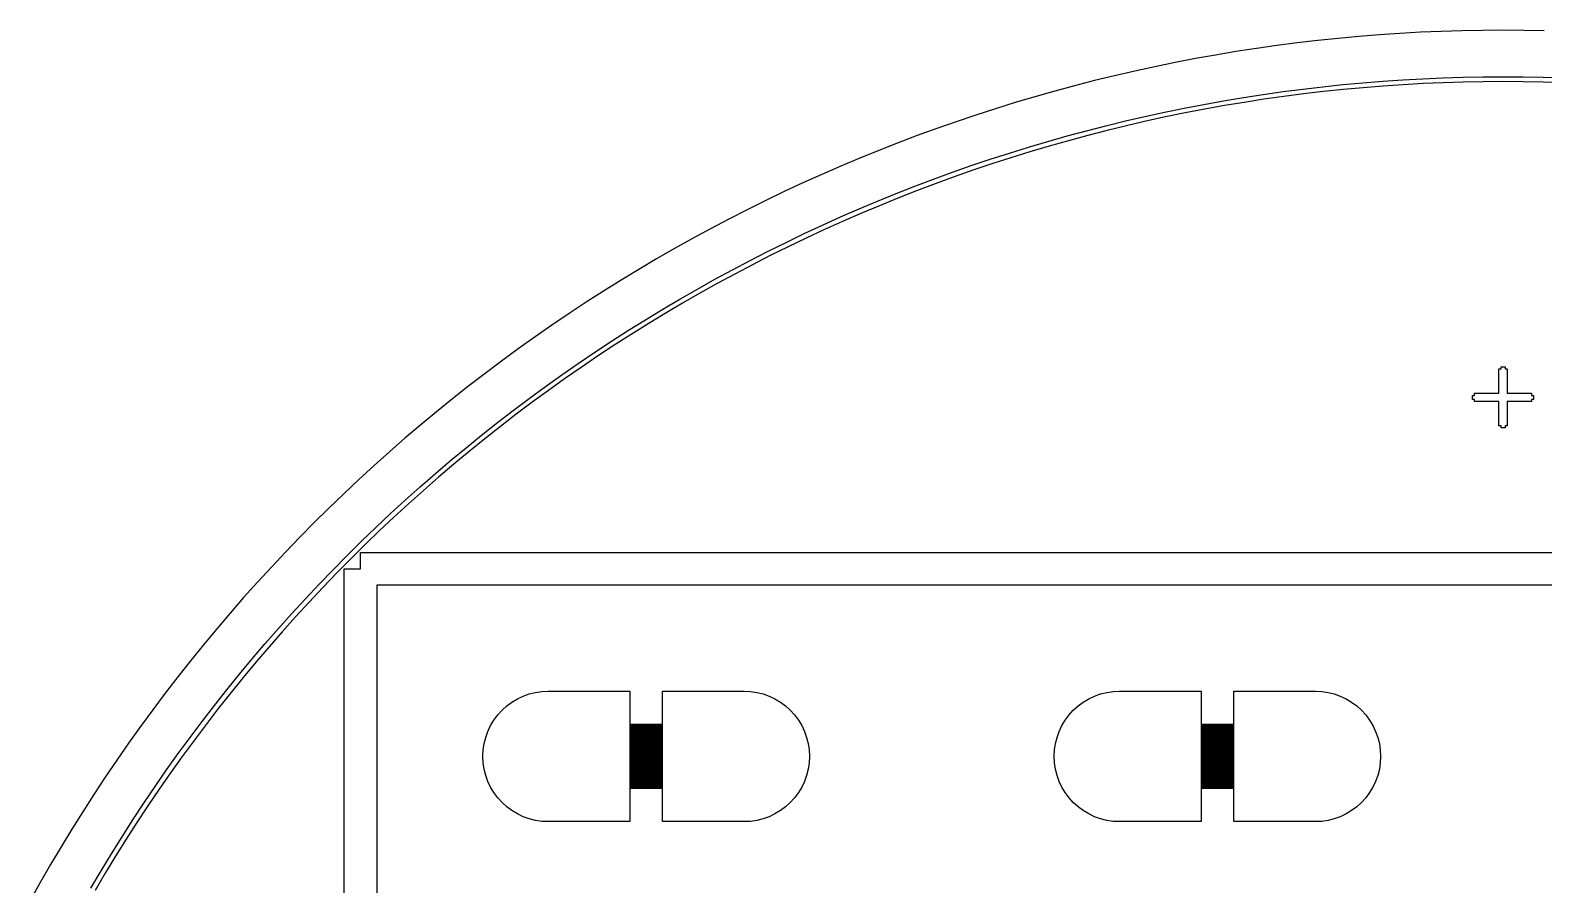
# Model space of a CAD drawing. Extents: x -17 to 84, y -19 to 84.
# Drawn here: x -12.87 to 33.5, y 57.57 to 83.75 of the extents above; entities that cross this region are included whole.
import ezdxf

# ---------------------------------------------------------------- set-up
doc = ezdxf.new("R2010")
doc.units = 0

msp = doc.modelspace()

# ---------------------------------------------------------------- linework, layer by layer
for p, q in [((27.2021, 83.502), (26.5736, 83.4362)), ((27.8315, 83.5601), (27.2021, 83.502)), ((28.4614, 83.6105), (27.8315, 83.5601)), ((29.092, 83.6531), (28.4614, 83.6105)), ((29.723, 83.688), (29.092, 83.6531)), ((30.3544, 83.7151), (29.723, 83.688)), ((30.9861, 83.7345), (30.3544, 83.7151)), ((31.618, 83.7461), (30.9861, 83.7345)), ((32.25, 83.75), (31.618, 83.7461)), ((32.882, 83.7461), (32.25, 83.75)), ((33.5139, 83.7345), (32.882, 83.7461)), ((23.4455, 82.9918), (22.8235, 82.8799)), ((24.0688, 83.096), (23.4455, 82.9918)), ((24.6934, 83.1926), (24.0688, 83.096)), ((25.3191, 83.2815), (24.6934, 83.1926)), ((25.9459, 83.3627), (25.3191, 83.2815)), ((26.5736, 83.4362), (25.9459, 83.3627)), ((21.5838, 82.6333), (20.9663, 82.4987)), ((22.2029, 82.7604), (21.5838, 82.6333)), ((22.8235, 82.8799), (22.2029, 82.7604)), ((19.7365, 82.2066), (19.1244, 82.0493)), ((20.3505, 82.3564), (19.7365, 82.2066)), ((20.9663, 82.4987), (20.3505, 82.3564)), ((26.7306, 82.0199), (27.3418, 82.0839)), ((27.3418, 82.0839), (27.9537, 82.1404)), ((27.9537, 82.1404), (28.5663, 82.1893)), ((28.5663, 82.1893), (29.1794, 82.2308)), ((29.1886, 82.081), (28.5773, 82.0397)), ((29.1794, 82.2308), (29.7929, 82.2647)), ((29.8003, 82.1149), (29.1886, 82.081)), ((29.7929, 82.2647), (30.4069, 82.2911)), ((30.4124, 82.1412), (29.8003, 82.1149)), ((30.4069, 82.2911), (31.0211, 82.3099)), ((31.0248, 82.16), (30.4124, 82.1412)), ((31.0211, 82.3099), (31.6355, 82.3212)), ((31.6373, 82.1712), (31.0248, 82.16)), ((31.6355, 82.3212), (32.25, 82.325)), ((32.25, 82.175), (31.6373, 82.1712)), ((32.25, 82.325), (32.8645, 82.3212)), ((32.8627, 82.1712), (32.25, 82.175)), ((33.4752, 82.16), (32.8627, 82.1712)), ((32.8645, 82.3212), (33.4789, 82.3099)), ((34.0876, 82.1412), (33.4752, 82.16)), ((33.4789, 82.3099), (34.0931, 82.2911)), ((17.9062, 81.7122), (17.3004, 81.5324)), ((18.5143, 81.8845), (17.9062, 81.7122)), ((19.1244, 82.0493), (18.5143, 81.8845)), ((23.6891, 81.5878), (24.2952, 81.6891)), ((24.2952, 81.6891), (24.9025, 81.783)), ((24.9245, 81.6346), (24.319, 81.541)), ((24.9025, 81.783), (25.5109, 81.8694)), ((25.5311, 81.7208), (24.9245, 81.6346)), ((25.5109, 81.8694), (26.1203, 81.9484)), ((26.1387, 81.7995), (25.5311, 81.7208)), ((26.1203, 81.9484), (26.7306, 82.0199)), ((26.7472, 81.8708), (26.1387, 81.7995)), ((27.3565, 81.9346), (26.7472, 81.8708)), ((27.9666, 81.9909), (27.3565, 81.9346)), ((28.5773, 82.0397), (27.9666, 81.9909)), ((16.0954, 81.1507), (15.4965, 80.9488)), ((16.6967, 81.3453), (16.0954, 81.1507)), ((17.3004, 81.5324), (16.6967, 81.3453)), ((21.2785, 81.1083), (21.8789, 81.2392)), ((21.8789, 81.2392), (22.4809, 81.3628)), ((22.5101, 81.2157), (21.91, 81.0925)), ((22.4809, 81.3628), (23.0843, 81.479)), ((23.1117, 81.3315), (22.5101, 81.2157)), ((23.0843, 81.479), (23.6891, 81.5878)), ((23.7147, 81.44), (23.1117, 81.3315)), ((24.319, 81.541), (23.7147, 81.44)), ((14.9002, 80.7395), (14.3064, 80.5229)), ((15.4965, 80.9488), (14.9002, 80.7395)), ((19.4876, 80.6713), (20.0828, 80.8243)), ((20.1192, 80.6788), (19.5258, 80.5263)), ((20.0828, 80.8243), (20.6798, 80.97)), ((20.7144, 80.824), (20.1192, 80.6788)), ((20.6798, 80.97), (21.2785, 81.1083)), ((21.3114, 80.9619), (20.7144, 80.824)), ((21.91, 81.0925), (21.3114, 80.9619)), ((13.7154, 80.2991), (13.1272, 80.0681)), ((14.3064, 80.5229), (13.7154, 80.2991)), ((17.714, 80.1688), (18.3031, 80.3436)), ((18.3031, 80.3436), (18.8944, 80.5111)), ((18.9344, 80.3665), (18.3449, 80.1995)), ((18.8944, 80.5111), (19.4876, 80.6713)), ((19.5258, 80.5263), (18.9344, 80.3665)), ((12.5418, 79.8298), (11.9594, 79.5844)), ((13.1272, 80.0681), (12.5418, 79.8298)), ((15.9601, 79.6013), (16.5424, 79.7976)), ((16.5424, 79.7976), (17.1271, 79.9868)), ((17.1724, 79.8438), (16.5894, 79.6552)), ((17.1271, 79.9868), (17.714, 80.1688)), ((17.7575, 80.0252), (17.1724, 79.8438)), ((18.3449, 80.1995), (17.7575, 80.0252)), ((11.3801, 79.3318), (10.8039, 79.0721)), ((11.9594, 79.5844), (11.3801, 79.3318)), ((14.8029, 79.1872), (15.3802, 79.3978)), ((15.3802, 79.3978), (15.9601, 79.6013)), ((16.0089, 79.4594), (15.4308, 79.2566)), ((16.5894, 79.6552), (16.0089, 79.4594)), ((10.8039, 79.0721), (10.2309, 78.8055)), ((13.6563, 78.7449), (14.2283, 78.9696)), ((14.2822, 78.8297), (13.712, 78.6057)), ((14.2283, 78.9696), (14.8029, 79.1872)), ((14.8552, 79.0466), (14.2822, 78.8297)), ((15.4308, 79.2566), (14.8552, 79.0466)), ((9.66127, 78.5317), (9.09502, 78.2511)), ((10.2309, 78.8055), (9.66127, 78.5317)), ((12.5209, 78.2746), (13.0871, 78.5133)), ((13.1445, 78.3747), (12.58, 78.1367)), ((13.0871, 78.5133), (13.6563, 78.7449)), ((13.712, 78.6057), (13.1445, 78.3747)), ((8.53226, 77.9634), (7.97307, 77.6689)), ((9.09502, 78.2511), (8.53226, 77.9634)), ((11.3973, 77.7766), (11.9576, 78.0291)), ((12.0183, 77.8919), (11.4598, 77.6402)), ((11.9576, 78.0291), (12.5209, 78.2746)), ((12.58, 78.1367), (12.0183, 77.8919)), ((7.97307, 77.6689), (7.41754, 77.3676)), ((10.2863, 77.2511), (10.8402, 77.5173)), ((10.8402, 77.5173), (11.3973, 77.7766)), ((11.4598, 77.6402), (10.9043, 77.3817)), ((6.86575, 77.0595), (6.31778, 76.7446)), ((7.41754, 77.3676), (6.86575, 77.0595)), ((9.18854, 76.6985), (9.73572, 76.9782)), ((9.73572, 76.9782), (10.2863, 77.2511)), ((10.3521, 77.1163), (9.80316, 76.8442)), ((10.9043, 77.3817), (10.3521, 77.1163)), ((6.31778, 76.7446), (5.77371, 76.423)), ((8.64482, 76.4122), (9.18854, 76.6985)), ((9.25761, 76.5654), (8.71553, 76.2799)), ((9.80316, 76.8442), (9.25761, 76.5654)), ((5.23364, 76.0948), (4.69763, 75.7599)), ((5.77371, 76.423), (5.23364, 76.0948)), ((7.56813, 75.8196), (8.10466, 76.1192)), ((8.10466, 76.1192), (8.64482, 76.4122)), ((8.71553, 76.2799), (8.17699, 75.9878)), ((4.69763, 75.7599), (4.16577, 75.4186)), ((7.03532, 75.5134), (7.56813, 75.8196)), ((7.64206, 75.6891), (7.11086, 75.3838)), ((8.17699, 75.9878), (7.64206, 75.6891)), ((4.16577, 75.4186), (3.63814, 75.0707)), ((5.98119, 74.8816), (6.50632, 75.2008)), ((6.50632, 75.2008), (7.03532, 75.5134)), ((7.11086, 75.3838), (6.58342, 75.0721)), ((3.11482, 74.7163), (2.59589, 74.3556)), ((3.63814, 75.0707), (3.11482, 74.7163)), ((5.46001, 74.556), (5.98119, 74.8816)), ((6.05986, 74.7539), (5.54025, 74.4293)), ((6.58342, 75.0721), (6.05986, 74.7539)), ((2.59589, 74.3556), (2.08142, 73.9885)), ((4.42982, 73.8858), (4.94286, 74.2241)), ((4.94286, 74.2241), (5.46001, 74.556)), ((5.54025, 74.4293), (5.02466, 74.0984)), ((2.08142, 73.9885), (1.57149, 73.6152)), ((3.92099, 73.5413), (4.42982, 73.8858)), ((4.51317, 73.7611), (4.00584, 73.4176)), ((5.02466, 74.0984), (4.51317, 73.7611)), ((1.57149, 73.6152), (1.06619, 73.2356)), ((3.41641, 73.1906), (3.92099, 73.5413)), ((4.00584, 73.4176), (3.50278, 73.0679)), ((32.125, 72.625), (32.125, 73.375)), ((32.125, 73.375), (32.1875, 73.375)), ((32.1875, 73.375), (32.1875, 73.4375)), ((32.1875, 73.4375), (32.3125, 73.4375)), ((32.3125, 73.4375), (32.3125, 73.375)), ((32.3125, 73.375), (32.375, 73.375)), ((32.375, 73.375), (32.375, 72.625)), ((0.56558, 72.8498), (0.06975, 72.458)), ((1.06619, 73.2356), (0.56558, 72.8498)), ((2.42036, 72.4706), (2.91618, 72.8336)), ((2.91618, 72.8336), (3.41641, 73.1906)), ((3.50278, 73.0679), (3.00404, 72.7121)), ((0.06975, 72.458), (-0.42125, 72.06)), ((1.92905, 72.1015), (2.42036, 72.4706)), ((2.50972, 72.3501), (2.01987, 71.9821)), ((3.00404, 72.7121), (2.50972, 72.3501)), ((31.3125, 72.4375), (31.3125, 72.5625)), ((31.3125, 72.5625), (31.375, 72.5625)), ((31.375, 72.4375), (31.3125, 72.4375)), ((31.375, 72.5625), (31.375, 72.625)), ((31.375, 72.625), (32.125, 72.625)), ((31.375, 72.375), (31.375, 72.4375)), ((32.125, 72.375), (31.375, 72.375)), ((32.125, 71.625), (32.125, 72.375)), ((32.375, 72.625), (33.125, 72.625)), ((33.125, 72.375), (32.375, 72.375)), ((32.375, 72.375), (32.375, 71.625)), ((33.125, 72.625), (33.125, 72.5625)), ((33.125, 72.5625), (33.1875, 72.5625)), ((33.1875, 72.4375), (33.125, 72.4375)), ((33.125, 72.4375), (33.125, 72.375)), ((33.1875, 72.5625), (33.1875, 72.4375)), ((-0.42125, 72.06), (-0.90732, 71.6561)), ((1.44229, 71.7264), (1.92905, 72.1015)), ((2.01987, 71.9821), (1.53458, 71.6082)), ((-0.90732, 71.6561), (-1.3884, 71.2462)), ((0.96018, 71.3454), (1.44229, 71.7264)), ((1.53458, 71.6082), (1.05389, 71.2283)), ((32.1875, 71.625), (32.125, 71.625)), ((32.1875, 71.5625), (32.1875, 71.625)), ((32.3125, 71.5625), (32.1875, 71.5625)), ((32.375, 71.625), (32.3125, 71.625)), ((32.3125, 71.625), (32.3125, 71.5625)), ((-1.3884, 71.2462), (-1.86441, 70.8305)), ((0.01015, 70.5658), (0.48276, 70.9585)), ((0.48276, 70.9585), (0.96018, 71.3454)), ((1.05389, 71.2283), (0.57793, 70.8425)), ((-1.86441, 70.8305), (-2.33528, 70.409)), ((-0.45763, 70.1672), (0.01015, 70.5658)), ((0.57793, 70.8425), (0.10672, 70.451)), ((-2.33528, 70.409), (-2.80095, 69.9817)), ((-0.92047, 69.763), (-0.45763, 70.1672)), ((-0.35965, 70.0536), (-0.82111, 69.6506)), ((0.10672, 70.451), (-0.35965, 70.0536)), ((-3.26134, 69.5487), (-3.71637, 69.1101)), ((-2.80095, 69.9817), (-3.26134, 69.5487)), ((-1.37831, 69.3531), (-0.92047, 69.763)), ((-0.82111, 69.6506), (-1.27757, 69.242)), ((-3.71637, 69.1101), (-4.166, 68.666)), ((-1.83109, 68.9377), (-1.37831, 69.3531)), ((-1.27757, 69.242), (-1.729, 68.8278)), ((-4.166, 68.666), (-4.61014, 68.2164)), ((-2.27873, 68.5167), (-1.83109, 68.9377)), ((-1.729, 68.8278), (-2.17531, 68.408)), ((-4.61014, 68.2164), (-5.04872, 67.7613)), ((-2.72119, 68.0902), (-2.27873, 68.5167)), ((-2.17531, 68.408), (-2.61642, 67.9828)), ((-5.04872, 67.7613), (-5.48169, 67.3009)), ((-3.15837, 67.6584), (-2.72119, 68.0902)), ((-2.61642, 67.9828), (-3.05231, 67.5523)), ((-2.75, 67.25), (-2.75, 67.75)), ((-2.75, 67.75), (67.25, 67.75)), ((-5.48169, 67.3009), (-5.90898, 66.8353)), ((-3.59021, 67.2212), (-3.15837, 67.6584)), ((-3.05231, 67.5523), (-3.48285, 67.1164)), ((-3.25, -2.75), (-3.25, 67.25)), ((-3.25, 67.25), (-2.75, 67.25)), ((-5.90898, 66.8353), (-6.33052, 66.3644)), ((-4.43765, 66.3311), (-4.01666, 66.7787)), ((-4.01666, 66.7787), (-3.59021, 67.2212)), ((-3.48285, 67.1164), (-3.90804, 66.6753)), ((-6.33052, 66.3644), (-6.74625, 65.8884)), ((-4.85312, 65.8783), (-4.43765, 66.3311)), ((-3.90804, 66.6753), (-4.32776, 66.229)), ((66.75, 66.75), (-2.25, 66.75)), ((-2.25, 66.75), (-2.25, -2.25)), ((-6.74625, 65.8884), (-7.15611, 65.4073)), ((-5.263, 65.4205), (-4.85312, 65.8783)), ((-4.32776, 66.229), (-4.74197, 65.7776)), ((-7.15611, 65.4073), (-7.56003, 64.9212)), ((-5.66722, 64.9576), (-5.263, 65.4205)), ((-4.74197, 65.7776), (-5.15063, 65.3211)), ((-7.56003, 64.9212), (-7.95796, 64.4303)), ((-6.06575, 64.4899), (-5.66722, 64.9576)), ((-5.15063, 65.3211), (-5.55365, 64.8596)), ((-6.4585, 64.0172), (-6.06575, 64.4899)), ((-5.55365, 64.8596), (-5.95097, 64.3933)), ((-7.95796, 64.4303), (-8.34984, 63.9344)), ((-6.84541, 63.5398), (-6.4585, 64.0172)), ((-5.95097, 64.3933), (-6.34254, 63.9221)), ((-8.34984, 63.9344), (-8.7356, 63.4338)), ((-7.22644, 63.0577), (-6.84541, 63.5398)), ((-6.34254, 63.9221), (-6.7283, 63.4461)), ((-8.7356, 63.4338), (-9.11519, 62.9285)), ((-7.60153, 62.571), (-7.22644, 63.0577)), ((-6.7283, 63.4461), (-7.10818, 62.9654)), ((1.73122, 63.046), (1.88887, 63.1629)), ((1.88887, 63.1629), (2.05722, 63.2638)), ((2.05722, 63.2638), (2.23463, 63.3477)), ((2.23463, 63.3477), (2.41943, 63.4139)), ((2.41943, 63.4139), (2.60983, 63.4616)), ((2.60983, 63.4616), (2.80397, 63.4904)), ((2.80397, 63.4904), (3, 63.5)), ((3, 63.5), (5.5, 63.5)), ((5.5, 63.5), (5.5, 62.485)), ((6.5, 62.485), (6.5, 63.5)), ((6.5, 63.5), (9, 63.5)), ((9, 63.5), (9.19603, 63.4904)), ((9.19603, 63.4904), (9.39017, 63.4616)), ((9.39017, 63.4616), (9.58057, 63.4139)), ((9.58057, 63.4139), (9.76537, 63.3477)), ((9.76537, 63.3477), (9.94278, 63.2638)), ((9.94278, 63.2638), (10.1111, 63.1629)), ((10.1111, 63.1629), (10.2688, 63.046)), ((19.2312, 63.046), (19.3889, 63.1629)), ((19.3889, 63.1629), (19.5572, 63.2638)), ((19.5572, 63.2638), (19.7346, 63.3477)), ((19.7346, 63.3477), (19.9194, 63.4139)), ((19.9194, 63.4139), (20.1098, 63.4616)), ((20.1098, 63.4616), (20.304, 63.4904)), ((20.304, 63.4904), (20.5, 63.5)), ((20.5, 63.5), (23, 63.5)), ((23, 63.5), (23, 62.485)), ((24, 62.485), (24, 63.5)), ((24, 63.5), (26.5, 63.5)), ((26.5, 63.5), (26.696, 63.4904)), ((26.696, 63.4904), (26.8902, 63.4616)), ((26.8902, 63.4616), (27.0806, 63.4139)), ((27.0806, 63.4139), (27.2654, 63.3477)), ((27.2654, 63.3477), (27.4428, 63.2638)), ((27.4428, 63.2638), (27.6111, 63.1629)), ((27.6111, 63.1629), (27.7688, 63.046)), ((-9.11519, 62.9285), (-9.48854, 62.4186)), ((-7.10818, 62.9654), (-7.48215, 62.4801)), ((1.23616, 62.4428), (1.33707, 62.6111)), ((1.33707, 62.6111), (1.45398, 62.7688)), ((1.45398, 62.7688), (1.5858, 62.9142)), ((1.5858, 62.9142), (1.73122, 63.046)), ((10.2688, 63.046), (10.4142, 62.9142)), ((10.4142, 62.9142), (10.546, 62.7688)), ((10.546, 62.7688), (10.6629, 62.6111)), ((10.6629, 62.6111), (10.7638, 62.4428)), ((18.7362, 62.4428), (18.8371, 62.6111)), ((18.8371, 62.6111), (18.954, 62.7688)), ((18.954, 62.7688), (19.0858, 62.9142)), ((19.0858, 62.9142), (19.2312, 63.046)), ((27.7688, 63.046), (27.9142, 62.9142)), ((27.9142, 62.9142), (28.046, 62.7688)), ((28.046, 62.7688), (28.1629, 62.6111)), ((28.1629, 62.6111), (28.2638, 62.4428)), ((-9.48854, 62.4186), (-9.85561, 61.9041)), ((-7.97061, 62.0796), (-7.60153, 62.571)), ((-7.48215, 62.4801), (-7.85013, 61.9903)), ((1.08612, 62.0806), (1.15225, 62.2654)), ((1.15225, 62.2654), (1.23616, 62.4428)), ((5.5, 62.485), (6.5, 62.485)), ((6.5, 62.475), (5.5, 62.475)), ((5.5, 62.475), (5.5, 62.445)), ((5.5, 62.445), (6.5, 62.445)), ((6.5, 62.435), (5.5, 62.435)), ((5.5, 62.435), (5.5, 62.405)), ((5.5, 62.405), (6.5, 62.405)), ((6.5, 62.395), (5.5, 62.395)), ((5.5, 62.395), (5.5, 62.365)), ((5.5, 62.365), (6.5, 62.365)), ((6.5, 62.355), (5.5, 62.355)), ((5.5, 62.355), (5.5, 62.325)), ((5.5, 62.325), (6.5, 62.325)), ((6.5, 62.315), (5.5, 62.315)), ((5.5, 62.315), (5.5, 62.285)), ((5.5, 62.285), (6.5, 62.285)), ((6.5, 62.275), (5.5, 62.275)), ((5.5, 62.275), (5.5, 62.245)), ((5.5, 62.245), (6.5, 62.245)), ((6.5, 62.235), (5.5, 62.235)), ((5.5, 62.235), (5.5, 62.205)), ((5.5, 62.205), (6.5, 62.205)), ((6.5, 62.195), (5.5, 62.195)), ((5.5, 62.195), (5.5, 62.165)), ((5.5, 62.165), (6.5, 62.165)), ((6.5, 62.155), (5.5, 62.155)), ((5.5, 62.155), (5.5, 62.125)), ((6.5, 62.445), (6.5, 62.475)), ((6.5, 62.405), (6.5, 62.435)), ((6.5, 62.365), (6.5, 62.395)), ((6.5, 62.325), (6.5, 62.355)), ((6.5, 62.285), (6.5, 62.315)), ((6.5, 62.245), (6.5, 62.275)), ((6.5, 62.205), (6.5, 62.235)), ((6.5, 62.165), (6.5, 62.195)), ((6.5, 62.125), (6.5, 62.155)), ((10.7638, 62.4428), (10.8477, 62.2654)), ((10.8477, 62.2654), (10.9139, 62.0806)), ((18.5861, 62.0806), (18.6523, 62.2654)), ((18.6523, 62.2654), (18.7362, 62.4428)), ((23, 62.485), (24, 62.485)), ((24, 62.475), (23, 62.475)), ((23, 62.475), (23, 62.445)), ((23, 62.445), (24, 62.445)), ((24, 62.435), (23, 62.435)), ((23, 62.435), (23, 62.405)), ((23, 62.405), (24, 62.405)), ((24, 62.395), (23, 62.395)), ((23, 62.395), (23, 62.365)), ((23, 62.365), (24, 62.365)), ((24, 62.355), (23, 62.355)), ((23, 62.355), (23, 62.325)), ((23, 62.325), (24, 62.325)), ((24, 62.315), (23, 62.315)), ((23, 62.315), (23, 62.285)), ((23, 62.285), (24, 62.285)), ((24, 62.275), (23, 62.275)), ((23, 62.275), (23, 62.245)), ((23, 62.245), (24, 62.245)), ((24, 62.235), (23, 62.235)), ((23, 62.235), (23, 62.205)), ((23, 62.205), (24, 62.205)), ((24, 62.195), (23, 62.195)), ((23, 62.195), (23, 62.165)), ((23, 62.165), (24, 62.165)), ((24, 62.155), (23, 62.155)), ((23, 62.155), (23, 62.125)), ((24, 62.445), (24, 62.475)), ((24, 62.405), (24, 62.435)), ((24, 62.365), (24, 62.395)), ((24, 62.325), (24, 62.355)), ((24, 62.285), (24, 62.315)), ((24, 62.245), (24, 62.275)), ((24, 62.205), (24, 62.235)), ((24, 62.165), (24, 62.195)), ((24, 62.125), (24, 62.155)), ((28.2638, 62.4428), (28.3477, 62.2654)), ((28.3477, 62.2654), (28.4139, 62.0806)), ((-9.85561, 61.9041), (-10.2163, 61.3852)), ((-8.33363, 61.5838), (-7.97061, 62.0796)), ((-7.85013, 61.9903), (-8.21207, 61.496)), ((1, 61.5), (1.00964, 61.696)), ((1.00964, 61.696), (1.03844, 61.8902)), ((1.03844, 61.8902), (1.08612, 62.0806)), ((5.5, 62.125), (6.5, 62.125)), ((6.5, 62.115), (5.5, 62.115)), ((5.5, 62.115), (5.5, 62.085)), ((5.5, 62.085), (6.5, 62.085)), ((6.5, 62.075), (5.5, 62.075)), ((5.5, 62.075), (5.5, 62.045)), ((5.5, 62.045), (6.5, 62.045)), ((6.5, 62.035), (5.5, 62.035)), ((5.5, 62.035), (5.5, 62.005)), ((5.5, 62.005), (6.5, 62.005)), ((6.5, 61.995), (5.5, 61.995)), ((5.5, 61.995), (5.5, 61.965)), ((5.5, 61.965), (6.5, 61.965)), ((6.5, 61.955), (5.5, 61.955)), ((5.5, 61.955), (5.5, 61.925)), ((5.5, 61.925), (6.5, 61.925)), ((6.5, 61.915), (5.5, 61.915)), ((5.5, 61.915), (5.5, 61.885)), ((5.5, 61.885), (6.5, 61.885)), ((6.5, 61.875), (5.5, 61.875)), ((5.5, 61.875), (5.5, 61.845)), ((5.5, 61.845), (6.5, 61.845)), ((6.5, 61.835), (5.5, 61.835)), ((5.5, 61.835), (5.5, 61.805)), ((5.5, 61.805), (6.5, 61.805)), ((6.5, 61.795), (5.5, 61.795)), ((5.5, 61.795), (5.5, 61.765)), ((5.5, 61.765), (6.5, 61.765)), ((6.5, 61.755), (5.5, 61.755)), ((5.5, 61.755), (5.5, 61.725)), ((5.5, 61.725), (6.5, 61.725)), ((6.5, 61.715), (5.5, 61.715)), ((5.5, 61.715), (5.5, 61.685)), ((5.5, 61.685), (6.5, 61.685)), ((6.5, 61.675), (5.5, 61.675)), ((5.5, 61.675), (5.5, 61.645)), ((6.5, 62.085), (6.5, 62.115)), ((6.5, 62.045), (6.5, 62.075)), ((6.5, 62.005), (6.5, 62.035)), ((6.5, 61.965), (6.5, 61.995)), ((6.5, 61.925), (6.5, 61.955)), ((6.5, 61.885), (6.5, 61.915)), ((6.5, 61.845), (6.5, 61.875)), ((6.5, 61.805), (6.5, 61.835)), ((6.5, 61.765), (6.5, 61.795)), ((6.5, 61.725), (6.5, 61.755)), ((6.5, 61.685), (6.5, 61.715)), ((6.5, 61.645), (6.5, 61.675)), ((10.9139, 62.0806), (10.9616, 61.8902)), ((10.9616, 61.8902), (10.9904, 61.696)), ((10.9904, 61.696), (11, 61.5)), ((18.5, 61.5), (18.5096, 61.696)), ((18.5096, 61.696), (18.5384, 61.8902)), ((18.5384, 61.8902), (18.5861, 62.0806)), ((23, 62.125), (24, 62.125)), ((24, 62.115), (23, 62.115)), ((23, 62.115), (23, 62.085)), ((23, 62.085), (24, 62.085)), ((24, 62.075), (23, 62.075)), ((23, 62.075), (23, 62.045)), ((23, 62.045), (24, 62.045)), ((24, 62.035), (23, 62.035)), ((23, 62.035), (23, 62.005)), ((23, 62.005), (24, 62.005)), ((24, 61.995), (23, 61.995)), ((23, 61.995), (23, 61.965)), ((23, 61.965), (24, 61.965)), ((24, 61.955), (23, 61.955)), ((23, 61.955), (23, 61.925)), ((23, 61.925), (24, 61.925)), ((24, 61.915), (23, 61.915)), ((23, 61.915), (23, 61.885)), ((23, 61.885), (24, 61.885)), ((24, 61.875), (23, 61.875)), ((23, 61.875), (23, 61.845)), ((23, 61.845), (24, 61.845)), ((24, 61.835), (23, 61.835)), ((23, 61.835), (23, 61.805)), ((23, 61.805), (24, 61.805)), ((24, 61.795), (23, 61.795)), ((23, 61.795), (23, 61.765)), ((23, 61.765), (24, 61.765)), ((24, 61.755), (23, 61.755)), ((23, 61.755), (23, 61.725)), ((23, 61.725), (24, 61.725)), ((24, 61.715), (23, 61.715)), ((23, 61.715), (23, 61.685)), ((23, 61.685), (24, 61.685)), ((24, 61.675), (23, 61.675)), ((23, 61.675), (23, 61.645)), ((24, 62.085), (24, 62.115)), ((24, 62.045), (24, 62.075)), ((24, 62.005), (24, 62.035)), ((24, 61.965), (24, 61.995)), ((24, 61.925), (24, 61.955)), ((24, 61.885), (24, 61.915)), ((24, 61.845), (24, 61.875)), ((24, 61.805), (24, 61.835)), ((24, 61.765), (24, 61.795)), ((24, 61.725), (24, 61.755)), ((24, 61.685), (24, 61.715)), ((24, 61.645), (24, 61.675)), ((28.4139, 62.0806), (28.4616, 61.8902)), ((28.4616, 61.8902), (28.4904, 61.696)), ((28.4904, 61.696), (28.5, 61.5)), ((-10.2163, 61.3852), (-10.5707, 60.8619)), ((-8.69055, 61.0836), (-8.33363, 61.5838)), ((-8.21207, 61.496), (-8.56792, 60.9972)), ((1.00964, 61.304), (1, 61.5)), ((1.03844, 61.1098), (1.00964, 61.304)), ((5.5, 61.645), (6.5, 61.645)), ((6.5, 61.635), (5.5, 61.635)), ((5.5, 61.635), (5.5, 61.605)), ((5.5, 61.605), (6.5, 61.605)), ((6.5, 61.595), (5.5, 61.595)), ((5.5, 61.595), (5.5, 61.565)), ((5.5, 61.565), (6.5, 61.565)), ((6.5, 61.555), (5.5, 61.555)), ((5.5, 61.555), (5.5, 61.525)), ((5.5, 61.525), (6.5, 61.525)), ((6.5, 61.515), (5.5, 61.515)), ((5.5, 61.515), (5.5, 61.485)), ((5.5, 61.485), (6.5, 61.485)), ((6.5, 61.475), (5.5, 61.475)), ((5.5, 61.475), (5.5, 61.445)), ((5.5, 61.445), (6.5, 61.445)), ((6.5, 61.435), (5.5, 61.435)), ((5.5, 61.435), (5.5, 61.405)), ((5.5, 61.405), (6.5, 61.405)), ((6.5, 61.395), (5.5, 61.395)), ((5.5, 61.395), (5.5, 61.365)), ((5.5, 61.365), (6.5, 61.365)), ((6.5, 61.355), (5.5, 61.355)), ((5.5, 61.355), (5.5, 61.325)), ((5.5, 61.325), (6.5, 61.325)), ((6.5, 61.315), (5.5, 61.315)), ((5.5, 61.315), (5.5, 61.285)), ((5.5, 61.285), (6.5, 61.285)), ((6.5, 61.275), (5.5, 61.275)), ((5.5, 61.275), (5.5, 61.245)), ((5.5, 61.245), (6.5, 61.245)), ((6.5, 61.235), (5.5, 61.235)), ((5.5, 61.235), (5.5, 61.205)), ((5.5, 61.205), (6.5, 61.205)), ((6.5, 61.605), (6.5, 61.635)), ((6.5, 61.565), (6.5, 61.595)), ((6.5, 61.525), (6.5, 61.555)), ((6.5, 61.485), (6.5, 61.515)), ((6.5, 61.445), (6.5, 61.475)), ((6.5, 61.405), (6.5, 61.435)), ((6.5, 61.365), (6.5, 61.395)), ((6.5, 61.325), (6.5, 61.355)), ((6.5, 61.285), (6.5, 61.315)), ((6.5, 61.245), (6.5, 61.275)), ((6.5, 61.205), (6.5, 61.235)), ((10.9904, 61.304), (10.9616, 61.1098)), ((11, 61.5), (10.9904, 61.304)), ((18.5096, 61.304), (18.5, 61.5)), ((18.5384, 61.1098), (18.5096, 61.304)), ((23, 61.645), (24, 61.645)), ((24, 61.635), (23, 61.635)), ((23, 61.635), (23, 61.605)), ((23, 61.605), (24, 61.605)), ((24, 61.595), (23, 61.595)), ((23, 61.595), (23, 61.565)), ((23, 61.565), (24, 61.565)), ((24, 61.555), (23, 61.555)), ((23, 61.555), (23, 61.525)), ((23, 61.525), (24, 61.525)), ((24, 61.515), (23, 61.515)), ((23, 61.515), (23, 61.485)), ((23, 61.485), (24, 61.485)), ((24, 61.475), (23, 61.475)), ((23, 61.475), (23, 61.445)), ((23, 61.445), (24, 61.445)), ((24, 61.435), (23, 61.435)), ((23, 61.435), (23, 61.405)), ((23, 61.405), (24, 61.405)), ((24, 61.395), (23, 61.395)), ((23, 61.395), (23, 61.365)), ((23, 61.365), (24, 61.365)), ((24, 61.355), (23, 61.355)), ((23, 61.355), (23, 61.325)), ((23, 61.325), (24, 61.325)), ((24, 61.315), (23, 61.315)), ((23, 61.315), (23, 61.285)), ((23, 61.285), (24, 61.285)), ((24, 61.275), (23, 61.275)), ((23, 61.275), (23, 61.245)), ((23, 61.245), (24, 61.245)), ((24, 61.235), (23, 61.235)), ((23, 61.235), (23, 61.205)), ((23, 61.205), (24, 61.205)), ((24, 61.605), (24, 61.635)), ((24, 61.565), (24, 61.595)), ((24, 61.525), (24, 61.555)), ((24, 61.485), (24, 61.515)), ((24, 61.445), (24, 61.475)), ((24, 61.405), (24, 61.435)), ((24, 61.365), (24, 61.395)), ((24, 61.325), (24, 61.355)), ((24, 61.285), (24, 61.315)), ((24, 61.245), (24, 61.275)), ((24, 61.205), (24, 61.235)), ((28.4904, 61.304), (28.4616, 61.1098)), ((28.5, 61.5), (28.4904, 61.304)), ((-10.5707, 60.8619), (-10.9186, 60.3342)), ((-9.04131, 60.579), (-8.69055, 61.0836)), ((-8.56792, 60.9972), (-8.91762, 60.4942)), ((1.08612, 60.9194), (1.03844, 61.1098)), ((1.15225, 60.7346), (1.08612, 60.9194)), ((6.5, 61.195), (5.5, 61.195)), ((5.5, 61.195), (5.5, 61.165)), ((5.5, 61.165), (6.5, 61.165)), ((6.5, 61.155), (5.5, 61.155)), ((5.5, 61.155), (5.5, 61.125)), ((5.5, 61.125), (6.5, 61.125)), ((6.5, 61.115), (5.5, 61.115)), ((5.5, 61.115), (5.5, 61.085)), ((5.5, 61.085), (6.5, 61.085)), ((6.5, 61.075), (5.5, 61.075)), ((5.5, 61.075), (5.5, 61.045)), ((5.5, 61.045), (6.5, 61.045)), ((6.5, 61.035), (5.5, 61.035)), ((5.5, 61.035), (5.5, 61.005)), ((5.5, 61.005), (6.5, 61.005)), ((6.5, 60.995), (5.5, 60.995)), ((5.5, 60.995), (5.5, 60.965)), ((5.5, 60.965), (6.5, 60.965)), ((6.5, 60.955), (5.5, 60.955)), ((5.5, 60.955), (5.5, 60.925)), ((5.5, 60.925), (6.5, 60.925)), ((6.5, 60.915), (5.5, 60.915)), ((5.5, 60.915), (5.5, 60.885)), ((5.5, 60.885), (6.5, 60.885)), ((6.5, 60.875), (5.5, 60.875)), ((5.5, 60.875), (5.5, 60.845)), ((5.5, 60.845), (6.5, 60.845)), ((6.5, 60.835), (5.5, 60.835)), ((5.5, 60.835), (5.5, 60.805)), ((5.5, 60.805), (6.5, 60.805)), ((6.5, 60.795), (5.5, 60.795)), ((5.5, 60.795), (5.5, 60.765)), ((5.5, 60.765), (6.5, 60.765)), ((6.5, 60.755), (5.5, 60.755)), ((5.5, 60.755), (5.5, 60.725)), ((6.5, 61.165), (6.5, 61.195)), ((6.5, 61.125), (6.5, 61.155)), ((6.5, 61.085), (6.5, 61.115)), ((6.5, 61.045), (6.5, 61.075)), ((6.5, 61.005), (6.5, 61.035)), ((6.5, 60.965), (6.5, 60.995)), ((6.5, 60.925), (6.5, 60.955)), ((6.5, 60.885), (6.5, 60.915)), ((6.5, 60.845), (6.5, 60.875)), ((6.5, 60.805), (6.5, 60.835)), ((6.5, 60.765), (6.5, 60.795)), ((6.5, 60.725), (6.5, 60.755)), ((10.9139, 60.9194), (10.8477, 60.7346)), ((10.9616, 61.1098), (10.9139, 60.9194)), ((18.5861, 60.9194), (18.5384, 61.1098)), ((18.6523, 60.7346), (18.5861, 60.9194)), ((24, 61.195), (23, 61.195)), ((23, 61.195), (23, 61.165)), ((23, 61.165), (24, 61.165)), ((24, 61.155), (23, 61.155)), ((23, 61.155), (23, 61.125)), ((23, 61.125), (24, 61.125)), ((24, 61.115), (23, 61.115)), ((23, 61.115), (23, 61.085)), ((23, 61.085), (24, 61.085)), ((24, 61.075), (23, 61.075)), ((23, 61.075), (23, 61.045)), ((23, 61.045), (24, 61.045)), ((24, 61.035), (23, 61.035)), ((23, 61.035), (23, 61.005)), ((23, 61.005), (24, 61.005)), ((24, 60.995), (23, 60.995)), ((23, 60.995), (23, 60.965)), ((23, 60.965), (24, 60.965)), ((24, 60.955), (23, 60.955)), ((23, 60.955), (23, 60.925)), ((23, 60.925), (24, 60.925)), ((24, 60.915), (23, 60.915)), ((23, 60.915), (23, 60.885)), ((23, 60.885), (24, 60.885)), ((24, 60.875), (23, 60.875)), ((23, 60.875), (23, 60.845)), ((23, 60.845), (24, 60.845)), ((24, 60.835), (23, 60.835)), ((23, 60.835), (23, 60.805)), ((23, 60.805), (24, 60.805)), ((24, 60.795), (23, 60.795)), ((23, 60.795), (23, 60.765)), ((23, 60.765), (24, 60.765)), ((24, 60.755), (23, 60.755)), ((23, 60.755), (23, 60.725)), ((24, 61.165), (24, 61.195)), ((24, 61.125), (24, 61.155)), ((24, 61.085), (24, 61.115)), ((24, 61.045), (24, 61.075)), ((24, 61.005), (24, 61.035)), ((24, 60.965), (24, 60.995)), ((24, 60.925), (24, 60.955)), ((24, 60.885), (24, 60.915)), ((24, 60.845), (24, 60.875)), ((24, 60.805), (24, 60.835)), ((24, 60.765), (24, 60.795)), ((24, 60.725), (24, 60.755)), ((28.4139, 60.9194), (28.3477, 60.7346)), ((28.4616, 61.1098), (28.4139, 60.9194)), ((-10.9186, 60.3342), (-11.2599, 59.8024)), ((-9.38583, 60.0702), (-9.04131, 60.579)), ((-8.91762, 60.4942), (-9.26111, 59.9868)), ((1.23616, 60.5572), (1.15225, 60.7346)), ((1.33707, 60.3889), (1.23616, 60.5572)), ((1.45398, 60.2312), (1.33707, 60.3889)), ((5.5, 60.725), (6.5, 60.725)), ((6.5, 60.715), (5.5, 60.715)), ((5.5, 60.715), (5.5, 60.685)), ((5.5, 60.685), (6.5, 60.685)), ((6.5, 60.675), (5.5, 60.675)), ((5.5, 60.675), (5.5, 60.645)), ((5.5, 60.645), (6.5, 60.645)), ((6.5, 60.635), (5.5, 60.635)), ((5.5, 60.635), (5.5, 60.605)), ((5.5, 60.605), (6.5, 60.605)), ((6.5, 60.595), (5.5, 60.595)), ((5.5, 60.595), (5.5, 60.565)), ((5.5, 60.565), (6.5, 60.565)), ((6.5, 60.555), (5.5, 60.555)), ((5.5, 60.555), (5.5, 60.525)), ((5.5, 60.525), (6.5, 60.525)), ((6.5, 60.515), (5.5, 60.515)), ((5.5, 60.515), (5.5, 59.5)), ((6.5, 60.685), (6.5, 60.715)), ((6.5, 60.645), (6.5, 60.675)), ((6.5, 60.605), (6.5, 60.635)), ((6.5, 60.565), (6.5, 60.595)), ((6.5, 60.525), (6.5, 60.555)), ((6.5, 59.5), (6.5, 60.515)), ((10.6629, 60.3889), (10.546, 60.2312)), ((10.7638, 60.5572), (10.6629, 60.3889)), ((10.8477, 60.7346), (10.7638, 60.5572)), ((18.7362, 60.5572), (18.6523, 60.7346)), ((18.8371, 60.3889), (18.7362, 60.5572)), ((18.954, 60.2312), (18.8371, 60.3889)), ((23, 60.725), (24, 60.725)), ((24, 60.715), (23, 60.715)), ((23, 60.715), (23, 60.685)), ((23, 60.685), (24, 60.685)), ((24, 60.675), (23, 60.675)), ((23, 60.675), (23, 60.645)), ((23, 60.645), (24, 60.645)), ((24, 60.635), (23, 60.635)), ((23, 60.635), (23, 60.605)), ((23, 60.605), (24, 60.605)), ((24, 60.595), (23, 60.595)), ((23, 60.595), (23, 60.565)), ((23, 60.565), (24, 60.565)), ((24, 60.555), (23, 60.555)), ((23, 60.555), (23, 60.525)), ((23, 60.525), (24, 60.525)), ((24, 60.515), (23, 60.515)), ((23, 60.515), (23, 59.5)), ((24, 60.685), (24, 60.715)), ((24, 60.645), (24, 60.675)), ((24, 60.605), (24, 60.635)), ((24, 60.565), (24, 60.595)), ((24, 60.525), (24, 60.555)), ((24, 59.5), (24, 60.515)), ((28.1629, 60.3889), (28.046, 60.2312)), ((28.2638, 60.5572), (28.1629, 60.3889)), ((28.3477, 60.7346), (28.2638, 60.5572)), ((-9.72409, 59.5571), (-9.38583, 60.0702)), ((-9.26111, 59.9868), (-9.59836, 59.4753)), ((1.5858, 60.0858), (1.45398, 60.2312)), ((1.73122, 59.954), (1.5858, 60.0858)), ((1.88887, 59.8371), (1.73122, 59.954)), ((2.05722, 59.7362), (1.88887, 59.8371)), ((10.1111, 59.8371), (9.94278, 59.7362)), ((10.2688, 59.954), (10.1111, 59.8371)), ((10.4142, 60.0858), (10.2688, 59.954)), ((10.546, 60.2312), (10.4142, 60.0858)), ((19.0858, 60.0858), (18.954, 60.2312)), ((19.2312, 59.954), (19.0858, 60.0858)), ((19.3889, 59.8371), (19.2312, 59.954)), ((19.5572, 59.7362), (19.3889, 59.8371)), ((27.6111, 59.8371), (27.4428, 59.7362)), ((27.7688, 59.954), (27.6111, 59.8371)), ((27.9142, 60.0858), (27.7688, 59.954)), ((28.046, 60.2312), (27.9142, 60.0858)), ((-11.2599, 59.8024), (-11.5948, 59.2664)), ((-10.056, 59.04), (-9.72409, 59.5571)), ((-9.59836, 59.4753), (-9.92931, 58.9597)), ((2.23463, 59.6523), (2.05722, 59.7362)), ((2.41943, 59.5861), (2.23463, 59.6523)), ((2.60983, 59.5384), (2.41943, 59.5861)), ((2.80397, 59.5096), (2.60983, 59.5384)), ((3, 59.5), (2.80397, 59.5096)), ((5.5, 59.5), (3, 59.5)), ((9, 59.5), (6.5, 59.5)), ((9.19603, 59.5096), (9, 59.5)), ((9.39017, 59.5384), (9.19603, 59.5096)), ((9.58057, 59.5861), (9.39017, 59.5384)), ((9.76537, 59.6523), (9.58057, 59.5861)), ((9.94278, 59.7362), (9.76537, 59.6523)), ((19.7346, 59.6523), (19.5572, 59.7362)), ((19.9194, 59.5861), (19.7346, 59.6523)), ((20.1098, 59.5384), (19.9194, 59.5861)), ((20.304, 59.5096), (20.1098, 59.5384)), ((20.5, 59.5), (20.304, 59.5096)), ((23, 59.5), (20.5, 59.5)), ((26.5, 59.5), (24, 59.5)), ((26.696, 59.5096), (26.5, 59.5)), ((26.8902, 59.5384), (26.696, 59.5096)), ((27.0806, 59.5861), (26.8902, 59.5384)), ((27.2654, 59.6523), (27.0806, 59.5861)), ((27.4428, 59.7362), (27.2654, 59.6523)), ((-11.5948, 59.2664), (-11.923, 58.7263)), ((-10.3816, 58.5188), (-10.056, 59.04)), ((-9.92931, 58.9597), (-10.2539, 58.4401)), ((-11.923, 58.7263), (-12.2446, 58.1822)), ((-10.7008, 57.9937), (-10.3816, 58.5188)), ((-10.2539, 58.4401), (-10.5721, 57.9166)), ((-12.2446, 58.1822), (-12.5595, 57.6342)), ((-11.0134, 57.4647), (-10.7008, 57.9937)), ((-12.5595, 57.6342), (-12.8676, 57.0825)), ((-10.5721, 57.9166), (-10.8838, 57.3891))]:
    msp.add_line(p, q)

doc.saveas('drawing.dxf')
